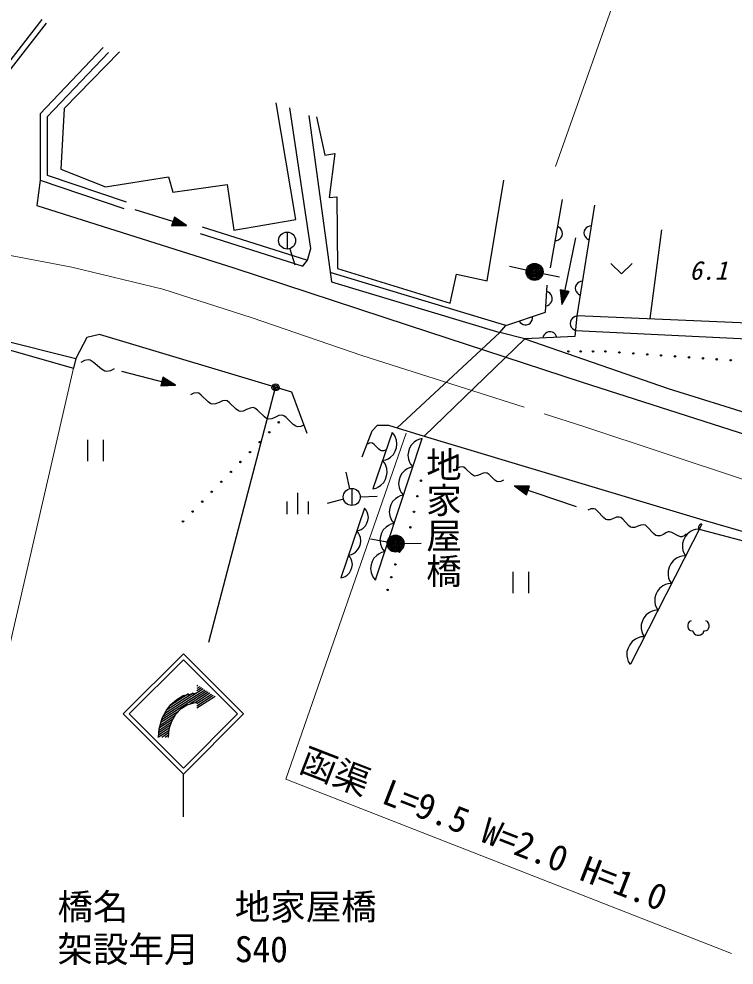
# Model space of a CAD drawing. Units: millimetres, scale not verified. Extents: x 40000 to 680000, y 20000 to 380000.
# Drawn here: x 490351 to 540772, y 237286 to 304008 of the extents above; entities that cross this region are included whole.
import ezdxf
from ezdxf.enums import TextEntityAlignment as Align

# ---------------------------------------------------------------- set-up
doc = ezdxf.new("R2010")
doc.units = ezdxf.units.MM
doc.header["$LTSCALE"] = 1000
doc.linetypes.add('CHAIN', pattern=[18.5, 12, -1.5, 3.5, -1.5])
for name, color, linetype, lineweight in [('M-BGD', 7, 'Continuous', 25), ('M-BMK', 2, 'CHAIN', 13), ('M-STR-HTXT', 7, 'Continuous', 13), ('M-STR-STR1', 1, 'Continuous', 25), ('M-STR-STRC', 7, 'Continuous', 25)]:
    doc.layers.add(name, color=color, linetype=linetype, lineweight=lineweight)
doc.styles.add('@ＭＳ ゴシック', font='')
doc.styles.add('ＭＳ ゴシック', font='')
doc.styles.get('@ＭＳ ゴシック').set_extended_font_data('@MS Gothic')
doc.styles.get('ＭＳ ゴシック').set_extended_font_data('MS Gothic')

msp = doc.modelspace()

# ---------------------------------------------------------------- linework, layer by layer
at = {"layer": 'M-BGD'}
for p, q in [((485881, 296126), (491987, 303965)), ((486076, 295725), (492302, 303719)), ((496296, 301990), (491848, 297312)), ((496659, 301645), (492348, 297112)), ((497447, 301683), (493535, 297695)), ((493535, 297695), (493305, 293401)), ((509870, 289873), (508490, 298079)), ((510930, 287823), (509454, 297749)), ((491848, 297312), (491848, 292634)), ((492348, 297112), (492348, 292993)), ((510782, 297199), (512392, 285459)), ((511338, 297111), (511927, 294411)), ((511927, 294411), (512614, 294509)), ((512614, 294509), (512221, 291417)), ((492348, 292993), (497911, 291114)), ((493305, 293401), (496450, 292174)), ((491848, 292634), (497753, 290640)), ((496450, 292174), (500898, 292864)), ((500898, 292864), (501204, 291790)), ((501204, 291790), (505039, 292327)), ((505039, 292327), (505499, 289106)), ((523363, 285527), (524541, 292644)), ((512221, 291417), (512761, 291466)), ((512761, 291466), (512810, 286411)), ((527829, 286460), (528664, 291270)), ((498524, 290580), (502166, 289429)), ((530921, 290877), (529694, 283073)), ((501309, 290035), (501116, 289425)), ((501329, 289966), (501173, 289470)), ((501349, 289897), (501229, 289515)), ((501369, 289828), (501285, 289561)), ((502166, 289429), (501309, 290035)), ((502052, 289465), (501329, 289966)), ((501390, 289758), (501341, 289606)), ((501341, 289606), (501709, 289574)), ((501938, 289501), (501349, 289897)), ((501823, 289538), (501369, 289828)), ((501709, 289574), (501390, 289758)), ((501410, 289689), (501398, 289651)), ((501398, 289651), (501556, 289622)), ((501556, 289622), (501410, 289689)), ((505499, 289106), (509870, 289873)), ((501116, 289425), (502166, 289429)), ((501173, 289470), (502052, 289465)), ((501229, 289515), (501938, 289501)), ((501285, 289561), (501823, 289538)), ((503276, 289351), (510691, 287006)), ((509260, 288975), (509260, 287775)), ((528443, 289298), (528332, 289358)), ((528532, 289221), (528443, 289298)), ((528613, 289106), (528532, 289221)), ((528655, 288997), (528613, 289106)), ((528674, 288872), (528655, 288997)), ((530212, 289071), (530187, 288912)), ((530187, 288912), (530208, 288788)), ((530270, 289183), (530212, 289071)), ((530345, 289272), (530270, 289183)), ((530459, 289356), (530345, 289272)), ((530567, 289399), (530459, 289356)), ((530692, 289420), (530567, 289399)), ((535645, 289142), (534837, 282876)), ((503122, 288876), (510377, 286567)), ((528161, 288372), (528286, 288391)), ((528286, 288391), (528395, 288433)), ((528395, 288433), (528510, 288515)), ((528510, 288515), (528587, 288603)), ((528587, 288603), (528647, 288714)), ((529583, 288566), (528624, 283869)), ((528647, 288714), (528674, 288872)), ((530208, 288788), (530252, 288680)), ((530252, 288680), (530335, 288565)), ((530335, 288565), (530425, 288491)), ((530425, 288491), (530537, 288432)), ((509441, 287803), (509802, 286658)), ((510691, 287006), (510930, 287823)), ((510377, 286567), (510691, 287006)), ((512810, 286411), (520762, 283957)), ((526121, 286297), (524948, 286552)), ((532092, 286760), (532842, 286040)), ((532842, 286040), (533592, 286760)), ((524682, 282396), (512301, 286125)), ((520762, 283957), (521203, 286018)), ((521203, 286018), (523363, 285527)), ((527295, 286052), (528472, 285817)), ((512392, 285459), (524250, 281886)), ((527486, 283319), (527584, 285233)), ((529138, 284785), (528511, 284913)), ((528511, 284913), (528624, 283869)), ((529599, 285169), (529574, 285011)), ((529574, 285011), (529595, 284886)), ((529657, 285281), (529599, 285169)), ((529732, 285370), (529657, 285281)), ((529846, 285454), (529732, 285370)), ((529954, 285497), (529846, 285454)), ((530079, 285518), (529954, 285497)), ((527678, 284729), (527560, 284775)), ((527775, 284664), (527678, 284729)), ((527870, 284559), (527775, 284664)), ((527924, 284456), (527870, 284559)), ((527958, 284334), (527924, 284456)), ((527950, 284174), (527958, 284334)), ((529071, 284758), (528561, 284862)), ((528561, 284862), (528648, 283987)), ((529004, 284731), (528612, 284811)), ((528612, 284811), (528672, 284104)), ((528624, 283869), (529138, 284785)), ((528648, 283987), (529071, 284758)), ((528937, 284703), (528663, 284759)), ((528663, 284759), (528696, 284222)), ((528672, 284104), (529004, 284731)), ((528696, 284222), (528937, 284703)), ((528871, 284676), (528714, 284708)), ((528714, 284708), (528720, 284340)), ((528720, 284340), (528871, 284676)), ((528765, 284657), (528752, 284496)), ((528752, 284496), (528804, 284649)), ((528804, 284649), (528765, 284657)), ((529595, 284886), (529638, 284778)), ((529638, 284778), (529722, 284663)), ((529722, 284663), (529811, 284589)), ((529811, 284589), (529923, 284530)), ((527509, 283776), (527631, 283810)), ((527631, 283810), (527734, 283865)), ((527734, 283865), (527839, 283960)), ((527839, 283960), (527904, 284057)), ((527904, 284057), (527950, 284174)), ((524682, 282396), (527486, 283319)), ((526558, 282887), (526559, 283014)), ((529462, 282963), (529353, 282874)), ((529568, 283013), (529462, 282963)), ((529694, 283073), (529547, 281601)), ((529691, 283041), (529568, 283013)), ((529699, 283103), (557757, 281865)), ((524250, 281886), (524682, 282396)), ((525609, 282701), (525684, 282600)), ((525684, 282600), (525773, 282524)), ((525773, 282524), (525899, 282460)), ((525899, 282460), (526013, 282434)), ((526013, 282434), (526139, 282434)), ((526139, 282434), (526291, 282484)), ((526291, 282484), (526393, 282559)), ((526393, 282559), (526469, 282647)), ((526469, 282647), (526533, 282774)), ((526533, 282774), (526558, 282887)), ((529231, 282665), (529215, 282505)), ((529215, 282505), (529243, 282382)), ((529283, 282780), (529231, 282665)), ((529243, 282382), (529293, 282277)), ((529353, 282874), (529283, 282780)), ((529293, 282277), (529383, 282167)), ((496021, 281743), (495146, 281546)), ((509595, 277679), (496021, 281743)), ((529547, 281601), (526013, 281454)), ((527316, 281628), (527281, 281506)), ((527371, 281730), (527316, 281628)), ((527467, 281835), (527371, 281730)), ((527564, 281899), (527467, 281835)), ((527683, 281944), (527564, 281899)), ((527843, 281950), (527683, 281944)), ((527964, 281915), (527843, 281950)), ((528067, 281860), (527964, 281915)), ((528171, 281764), (528067, 281860)), ((528235, 281666), (528171, 281764)), ((528280, 281548), (528235, 281666)), ((529383, 282167), (529476, 282098)), ((529476, 282098), (529592, 282046)), ((542189, 281405), (529588, 282013)), ((488357, 281043), (494198, 279375)), ((488630, 281486), (494364, 280052)), ((495146, 281546), (494364, 280052)), ((526013, 281454), (536131, 277954)), ((494364, 280052), (494198, 279375)), ((494977, 279922), (494706, 279777)), ((495231, 279973), (494977, 279922)), ((495372, 279947), (495231, 279973)), ((495591, 279809), (495372, 279947)), ((496182, 279310), (495591, 279809)), ((496401, 279172), (496182, 279310)), ((496542, 279146), (496401, 279172)), ((496796, 279197), (496542, 279146)), ((497067, 279342), (496796, 279197)), ((497590, 279163), (501394, 278182)), ((500505, 278741), (500345, 278122)), ((500529, 278673), (500399, 278170)), ((500553, 278605), (500453, 278218)), ((500453, 278218), (501161, 278242)), ((501394, 278182), (500505, 278741)), ((500576, 278537), (500507, 278266)), ((500507, 278266), (501045, 278272)), ((501277, 278212), (500529, 278673)), ((501161, 278242), (500553, 278605)), ((500600, 278469), (500560, 278314)), ((500560, 278314), (500929, 278302)), ((501045, 278272), (500576, 278537)), ((500929, 278302), (500600, 278469)), ((500624, 278401), (500614, 278362)), ((500614, 278362), (500774, 278342)), ((500774, 278342), (500624, 278401)), ((500345, 278122), (501394, 278182)), ((500399, 278170), (501277, 278212)), ((502683, 277616), (502437, 277507)), ((502907, 277643), (502683, 277616)), ((503029, 277611), (502907, 277643)), ((503210, 277476), (503029, 277611)), ((510669, 274764), (509595, 277679)), ((536131, 277954), (550472, 273429)), ((503693, 277001), (503210, 277476)), ((503875, 276866), (503693, 277001)), ((504467, 276970), (504221, 276861)), ((504701, 277074), (504467, 276970)), ((504915, 277100), (504701, 277074)), ((505031, 277069), (504915, 277100)), ((505204, 276941), (505031, 277069)), ((505663, 276488), (505204, 276941)), ((503996, 276834), (503875, 276866)), ((504221, 276861), (503996, 276834)), ((505836, 276360), (505663, 276488)), ((505952, 276329), (505836, 276360)), ((506166, 276355), (505952, 276329)), ((506400, 276459), (506166, 276355)), ((506646, 276568), (506400, 276459)), ((506871, 276595), (506646, 276568)), ((506993, 276563), (506871, 276595)), ((507174, 276428), (506993, 276563)), ((507657, 275953), (507174, 276428)), ((507838, 275818), (507657, 275953)), ((507960, 275786), (507838, 275818)), ((508185, 275813), (507960, 275786)), ((508431, 275922), (508185, 275813)), ((508677, 276031), (508431, 275922)), ((508901, 276058), (508677, 276031)), ((509023, 276026), (508901, 276058)), ((509204, 275891), (509023, 276026)), ((509687, 275416), (509204, 275891)), ((509869, 275281), (509687, 275416)), ((509990, 275249), (509869, 275281)), ((510215, 275277), (509990, 275249)), ((510461, 275385), (510215, 275277)), ((514557, 273128), (515247, 274969)), ((515247, 274969), (515630, 275352)), ((515630, 275352), (516397, 275352)), ((495179, 274330), (495179, 272830)), ((496319, 272830), (496319, 274330)), ((516671, 274850), (515296, 270874)), ((515493, 264444), (518781, 274408)), ((516826, 274656), (516669, 274844)), ((516904, 274496), (516826, 274656)), ((516968, 274296), (516904, 274496)), ((517005, 274016), (516968, 274296)), ((518383, 274274), (518211, 274154)), ((518542, 274354), (518383, 274274)), ((518781, 274408), (518542, 274354)), ((518928, 274585), (538560, 268680)), ((515060, 274094), (514893, 274026)), ((515210, 274107), (515060, 274094)), ((515290, 274084), (515210, 274107)), ((515408, 273990), (515290, 274084)), ((515720, 273663), (515408, 273990)), ((515839, 273570), (515720, 273663)), ((515919, 273546), (515839, 273570)), ((516069, 273560), (515919, 273546)), ((516235, 273627), (516069, 273560)), ((516880, 273526), (516962, 273765)), ((516962, 273765), (517005, 274016)), ((517893, 273728), (517814, 273489)), ((518012, 273954), (517893, 273728)), ((518211, 274154), (518012, 273954)), ((515983, 272859), (516222, 272909)), ((516222, 272909), (516382, 272987)), ((516382, 272987), (516556, 273105)), ((516556, 273105), (516758, 273302)), ((516758, 273302), (516880, 273526)), ((517814, 273489), (517775, 273236)), ((517775, 273236), (517816, 272957)), ((517816, 272957), (517883, 272758)), ((516140, 272671), (515983, 272859)), ((516218, 272511), (516140, 272671)), ((516282, 272311), (516218, 272511)), ((516319, 272032), (516282, 272311)), ((517725, 272280), (517553, 272160)), ((517884, 272360), (517725, 272280)), ((517883, 272758), (517963, 272599)), ((518123, 272414), (517884, 272360)), ((517963, 272599), (518123, 272414)), ((521426, 272397), (521228, 272307)), ((521608, 272421), (521426, 272397)), ((521707, 272396), (521608, 272421)), ((521855, 272289), (521707, 272396)), ((522249, 271908), (521855, 272289)), ((513689, 270881), (513432, 272053)), ((516194, 271542), (516276, 271780)), ((516276, 271780), (516319, 272032)), ((517235, 271734), (517156, 271494)), ((517354, 271960), (517235, 271734)), ((517553, 272160), (517354, 271960)), ((522397, 271800), (522249, 271908)), ((522496, 271775), (522397, 271800)), ((522678, 271799), (522496, 271775)), ((522876, 271889), (522678, 271799)), ((523074, 271979), (522876, 271889)), ((523256, 272003), (523074, 271979)), ((523355, 271978), (523256, 272003)), ((523503, 271870), (523355, 271978)), ((523897, 271490), (523503, 271870)), ((513817, 270895), (513817, 269695)), ((515296, 270874), (515536, 270925)), ((515536, 270925), (515696, 271003)), ((515696, 271003), (515870, 271120)), ((515870, 271120), (516072, 271317)), ((516072, 271317), (516194, 271542)), ((517156, 271494), (517117, 271242)), ((517117, 271242), (517158, 270963)), ((517158, 270963), (517225, 270764)), ((524045, 271382), (523897, 271490)), ((524144, 271357), (524045, 271382)), ((524326, 271381), (524144, 271357)), ((524524, 271471), (524326, 271381)), ((529670, 269608), (525302, 271080)), ((525302, 271080), (526147, 270458)), ((526352, 271064), (525302, 271080)), ((525416, 271042), (526129, 270527)), ((526295, 271020), (525416, 271042)), ((525529, 271004), (526110, 270597)), ((526238, 270976), (525529, 271004)), ((525643, 270965), (526091, 270666)), ((526181, 270932), (525643, 270965)), ((525757, 270927), (526072, 270736)), ((526124, 270888), (525757, 270927)), ((526072, 270736), (526124, 270888)), ((526091, 270666), (526181, 270932)), ((526110, 270597), (526238, 270976)), ((526129, 270527), (526295, 271020)), ((526147, 270458), (526352, 271064)), ((509983, 270588), (509983, 269088)), ((514417, 270314), (515616, 270353)), ((517067, 270286), (516894, 270166)), ((517226, 270366), (517067, 270286)), ((517225, 270764), (517305, 270605)), ((517465, 270420), (517226, 270366)), ((517305, 270605), (517465, 270420)), ((525908, 270876), (526054, 270806)), ((526066, 270844), (525908, 270876)), ((526054, 270806), (526066, 270844)), ((509233, 269988), (509233, 269088)), ((510733, 269988), (510733, 269088)), ((513236, 270145), (512074, 269847)), ((516577, 269740), (516498, 269500)), ((516696, 269966), (516577, 269740)), ((516894, 270166), (516696, 269966)), ((514707, 269500), (513039, 264592)), ((514841, 269364), (514713, 269515)), ((514904, 269234), (514841, 269364)), ((514957, 269073), (514904, 269234)), ((514988, 268847), (514957, 269073)), ((516498, 269500), (516459, 269248)), ((516459, 269248), (516500, 268969)), ((516500, 268969), (516567, 268770)), ((530683, 269449), (530455, 269362)), ((530887, 269463), (530683, 269449)), ((530996, 269428), (530887, 269463)), ((531153, 269298), (530996, 269428)), ((531567, 268846), (531153, 269298)), ((514629, 268107), (514791, 268267)), ((514791, 268267), (514889, 268449)), ((514889, 268449), (514955, 268643)), ((514955, 268643), (514988, 268847)), ((516409, 268291), (516236, 268171)), ((516568, 268372), (516409, 268291)), ((516567, 268770), (516647, 268611)), ((516807, 268425), (516568, 268372)), ((516647, 268611), (516807, 268425)), ((531724, 268715), (531567, 268846)), ((531833, 268681), (531724, 268715)), ((532037, 268695), (531833, 268681)), ((532265, 268781), (532037, 268695)), ((532480, 268864), (532265, 268781)), ((532673, 268877), (532480, 268864)), ((532776, 268844), (532673, 268877)), ((532926, 268720), (532776, 268844)), ((533317, 268292), (532926, 268720)), ((533467, 268169), (533317, 268292)), ((538492, 268384), (533461, 258506)), ((533978, 268231), (533763, 268149)), ((534206, 268318), (533978, 268231)), ((534410, 268332), (534206, 268318)), ((534518, 268297), (534410, 268332)), ((534676, 268167), (534518, 268297)), ((538283, 268239), (538268, 268193)), ((538305, 268282), (538283, 268239)), ((538334, 268321), (538305, 268282)), ((538377, 268353), (538334, 268321)), ((538413, 268370), (538377, 268353)), ((538445, 268381), (538413, 268370)), ((538492, 268384), (538445, 268381)), ((538560, 268680), (546306, 266456)), ((514165, 267905), (514359, 267947)), ((514301, 267745), (514165, 267905)), ((514369, 267608), (514301, 267745)), ((514359, 267947), (514489, 268011)), ((514424, 267437), (514369, 267608)), ((514489, 268011), (514629, 268107)), ((515919, 267745), (515840, 267506)), ((516038, 267972), (515919, 267745)), ((516236, 268171), (516038, 267972)), ((533570, 268136), (533467, 268169)), ((533763, 268149), (533570, 268136)), ((535090, 267715), (534676, 268167)), ((535247, 267584), (535090, 267715)), ((535356, 267549), (535247, 267584)), ((535560, 267564), (535356, 267549)), ((535787, 267650), (535560, 267564)), ((535961, 267777), (535805, 267644)), ((536119, 267846), (535961, 267777)), ((536215, 267849), (536119, 267846)), ((536377, 267790), (536215, 267849)), ((536833, 267548), (536377, 267790)), ((537249, 267560), (537091, 267491)), ((537405, 267693), (537249, 267560)), ((537476, 267684), (537324, 267479)), ((537702, 267852), (537476, 267684)), ((537891, 267944), (537702, 267852)), ((538060, 267999), (537891, 267944)), ((538304, 268016), (538060, 267999)), ((538268, 268193), (538268, 268139)), ((538268, 268139), (538275, 268099)), ((538275, 268099), (538285, 268067)), ((538285, 268067), (538310, 268028)), ((538304, 268016), (545854, 266015)), ((514352, 266777), (514422, 266982)), ((514422, 266982), (514457, 267198)), ((514457, 267198), (514424, 267437)), ((516318, 267113), (515137, 267326)), ((515840, 267506), (515801, 267254)), ((515801, 267254), (515841, 266975)), ((515841, 266975), (515908, 266776)), ((517509, 267020), (518708, 267048)), ((536995, 267488), (536833, 267548)), ((537091, 267491), (536995, 267488)), ((537132, 267011), (537130, 266729)), ((537209, 267254), (537132, 267011)), ((537324, 267479), (537209, 267254)), ((513586, 266201), (513791, 266246)), ((513791, 266246), (513928, 266313)), ((513928, 266313), (514077, 266415)), ((514077, 266415), (514249, 266584)), ((514249, 266584), (514352, 266777)), ((515750, 266297), (515578, 266177)), ((515910, 266377), (515750, 266297)), ((515908, 266776), (515989, 266617)), ((516148, 266431), (515910, 266377)), ((515989, 266617), (516148, 266431)), ((537130, 266729), (537166, 266522)), ((537166, 266522), (537221, 266353)), ((537221, 266353), (537351, 266145)), ((513714, 266050), (513586, 266201)), ((513778, 265921), (513714, 266050)), ((513831, 265759), (513778, 265921)), ((513862, 265533), (513831, 265759)), ((515261, 265751), (515182, 265512)), ((515379, 265977), (515261, 265751)), ((515578, 266177), (515379, 265977)), ((536324, 265582), (536204, 265347)), ((536483, 265797), (536324, 265582)), ((536720, 265973), (536483, 265797)), ((536918, 266070), (536720, 265973)), ((537095, 266127), (536918, 266070)), ((537351, 266145), (537095, 266127)), ((513502, 264793), (513664, 264954)), ((513664, 264954), (513762, 265136)), ((513762, 265136), (513828, 265329)), ((513828, 265329), (513862, 265533)), ((515182, 265512), (515143, 265259)), ((515143, 265259), (515183, 264981)), ((515183, 264981), (515250, 264782)), ((525173, 265008), (525173, 263508)), ((526313, 263508), (526313, 265008)), ((536124, 265092), (536121, 264797)), ((536204, 265347), (536124, 265092)), ((513039, 264592), (513233, 264634)), ((513233, 264634), (513362, 264697)), ((513362, 264697), (513502, 264793)), ((515250, 264782), (515330, 264622)), ((515330, 264622), (515490, 264437)), ((536121, 264797), (536159, 264580)), ((536159, 264580), (536217, 264402)), ((536217, 264402), (536353, 264185)), ((535372, 263647), (535258, 263423)), ((535524, 263853), (535372, 263647)), ((535751, 264020), (535524, 263853)), ((535939, 264113), (535751, 264020)), ((536109, 264168), (535939, 264113)), ((536353, 264185), (536109, 264168)), ((535181, 263179), (535179, 262897)), ((535179, 262897), (535215, 262691)), ((535258, 263423), (535181, 263179)), ((534986, 262241), (534798, 262149)), ((535156, 262297), (534986, 262241)), ((535400, 262314), (535156, 262297)), ((535215, 262691), (535270, 262521)), ((535270, 262521), (535400, 262314)), ((534305, 261552), (534228, 261308)), ((534419, 261776), (534305, 261552)), ((534571, 261982), (534419, 261776)), ((534798, 262149), (534571, 261982)), ((537749, 261567), (537629, 261507)), ((538889, 261507), (538769, 261567)), ((534228, 261308), (534226, 261026)), ((534226, 261026), (534262, 260819)), ((537539, 261387), (537509, 261267)), ((537509, 261267), (537509, 261147)), ((537509, 261147), (537539, 261027)), ((537629, 261507), (537539, 261387)), ((537539, 261027), (537599, 260937)), ((537599, 260937), (537689, 260877)), ((538829, 260877), (538919, 260937)), ((538979, 261387), (538889, 261507)), ((538919, 260937), (538979, 261027)), ((539009, 261267), (538979, 261387)), ((538979, 261027), (539009, 261147)), ((539009, 261147), (539009, 261267)), ((533816, 260270), (533578, 260094)), ((534013, 260367), (533816, 260270)), ((534191, 260424), (534013, 260367)), ((534447, 260442), (534191, 260424)), ((534262, 260819), (534317, 260650)), ((534317, 260650), (534447, 260442)), ((537689, 260877), (537809, 260847)), ((537809, 260847), (537869, 260847)), ((537869, 260847), (537899, 260757)), ((537899, 260757), (537959, 260667)), ((537959, 260667), (538079, 260577)), ((538079, 260577), (538199, 260547)), ((538199, 260547), (538319, 260547)), ((538319, 260547), (538409, 260577)), ((538409, 260577), (538529, 260637)), ((538529, 260637), (538589, 260697)), ((538589, 260697), (538619, 260757)), ((538619, 260757), (538649, 260847)), ((538649, 260847), (538709, 260847)), ((538709, 260847), (538829, 260877)), ((533300, 259644), (533219, 259389)), ((533419, 259879), (533300, 259644)), ((533578, 260094), (533419, 259879)), ((533219, 259389), (533217, 259094)), ((533217, 259094), (533255, 258877)), ((533255, 258877), (533312, 258699)), ((533312, 258699), (533448, 258482))]:
    msp.add_line(p, q, dxfattribs=at)
for centre, radius in [((509260, 288375), 600), ((526707, 286170), 600), ((526707, 286170), 528), ((526707, 286170), 456), ((526707, 286170), 384), ((526707, 286170), 312), ((526707, 286170), 240), ((526707, 286170), 168), ((526707, 286170), 96), ((526707, 286170), 24), ((529093, 280557), 50), ((529963, 280557), 50), ((530832, 280557), 50), ((531701, 280557), 50), ((532683, 280488), 50), ((533664, 280419), 50), ((534646, 280350), 50), ((535627, 280281), 50), ((536609, 280212), 50), ((537591, 280143), 50), ((538572, 280074), 50), ((539554, 280005), 50), ((540536, 279936), 50), ((508670, 275562), 50), ((507995, 274862), 50), ((507320, 274163), 50), ((506645, 273464), 50), ((505970, 272764), 50), ((505295, 272065), 50), ((504621, 271365), 50), ((513817, 270295), 600), ((518695, 271446), 50), ((503946, 270666), 50), ((518449, 270350), 50), ((503271, 269967), 50), ((502596, 269267), 50), ((518204, 269254), 50), ((501921, 268568), 50), ((516909, 267007), 600), ((517958, 268158), 50), ((516909, 267007), 528), ((516909, 267007), 456), ((516909, 267007), 384), ((516909, 267007), 312), ((516909, 267007), 240), ((516909, 267007), 168), ((516909, 267007), 96), ((516909, 267007), 24), ((517173, 266440), 50), ((516895, 265540), 50), ((516617, 264640), 50), ((516339, 263740), 50)]:
    msp.add_circle(centre, radius, dxfattribs=at)
at = {"layer": 'M-BMK'}
for p, q in [((487388, 287787), (494076, 286498)), ((494076, 286498), (500486, 284946)), ((500486, 284946), (506806, 282921)), ((506806, 282921), (514536, 280283)), ((514536, 280283), (530180, 275265)), ((530180, 275265), (544155, 270633))]:
    msp.add_line(p, q, dxfattribs=at)
at = {"layer": 'M-STR-HTXT'}
for p, q in [((539904, 326683), (528183, 293603)), ((494198, 279375), (488860, 256240)), ((517652, 274785), (509167, 250393)), ((509167, 250393), (540597, 238099))]:
    msp.add_line(p, q, dxfattribs=at)
at = {"layer": 'M-STR-STR1'}
for p, q in [((517015, 275165), (524250, 281886)), ((526013, 281454), (524250, 281886)), ((526013, 281454), (518932, 274584)), ((516397, 275352), (518928, 274585))]:
    msp.add_line(p, q, dxfattribs=at)
at = {"layer": 'M-STR-STRC'}
for p, q in [((491848, 292634), (491614, 290856)), ((491614, 290856), (505514, 286446)), ((505514, 286446), (517784, 282420)), ((517784, 282420), (530054, 278394)), ((530054, 278394), (543597, 274052)), ((503732, 260068), (508441, 278024)), ((497703, 254993), (501946, 259236)), ((501946, 259236), (506188, 254993)), ((501946, 258812), (498127, 254993)), ((505764, 254993), (501946, 258812)), ((502974, 256993), (502896, 256943)), ((503094, 256916), (502896, 256789)), ((503575, 256607), (500419, 254578)), ((503454, 256684), (500510, 254792)), ((503334, 256762), (500617, 255015)), ((502640, 256470), (500762, 255263)), ((502306, 256410), (500991, 255564)), ((503695, 256530), (502433, 255719)), ((503815, 256453), (502769, 255780)), ((503214, 256839), (502896, 256634)), ((503935, 256375), (502896, 255707)), ((504055, 256298), (502896, 255553)), ((504176, 256221), (502896, 255398)), ((501946, 250751), (497703, 254993)), ((498127, 254993), (501946, 251175)), ((501555, 255154), (500352, 254381)), ((506188, 254993), (501946, 250751)), ((501946, 251175), (505764, 254993)), ((501091, 254392), (500231, 253839)), ((501183, 254606), (500260, 254012)), ((501334, 254857), (500299, 254192)), ((500936, 253829), (500196, 253353)), ((500970, 254005), (500198, 253509)), ((501024, 254195), (500206, 253669)), ((500908, 253657), (500421, 253343)), ((500902, 253498), (500661, 253343)), ((501946, 247751), (501946, 250751))]:
    msp.add_line(p, q, dxfattribs=at)
for points in [[(500196, 253343), (500245, 253940), (500458, 254698), (500722, 255212), (501064, 255658), (501473, 256021), (501933, 256287), (502896, 256493)], [(500896, 253343), (500955, 253937), (501131, 254496), (501412, 254986), (501781, 255378), (502217, 255648), (502693, 255781), (502896, 255793)]]:
    msp.add_lwpolyline(points, dxfattribs=at)
for radius in [250, 150, 50]:
    msp.add_circle((508441, 278024), radius, dxfattribs=at)

# ---------------------------------------------------------------- texts
at = {"layer": 'M-BGD', "style": 'ＭＳ ゴシック', "oblique": 15}
msp.add_text('6.1', height=1320, dxfattribs=at).set_placement((537610, 285218), align=Align.BOTTOM_LEFT)
at = {"layer": 'M-STR-HTXT', "style": 'ＭＳ ゴシック'}
msp.add_text('函渠 L=9.5 W=2.0 H=1.0', height=1833, rotation=338.8, dxfattribs=at).set_placement((509803, 250486), align=Align.BOTTOM_LEFT)
for s, p in [('橋名\u3000\u3000\u3000地家屋橋', (493070, 239939)), ('架設年月\u3000S40', (493070, 236939))]:
    msp.add_text(s, height=1833, dxfattribs=at).set_placement(p, align=Align.BOTTOM_LEFT)
at = {"layer": 'M-STR-STR1', "style": '@ＭＳ ゴシック'}
msp.add_text('地家屋橋', height=1833, rotation=270, dxfattribs=at).set_placement((518819, 273846), align=Align.BOTTOM_LEFT)

doc.saveas('drawing.dxf')
